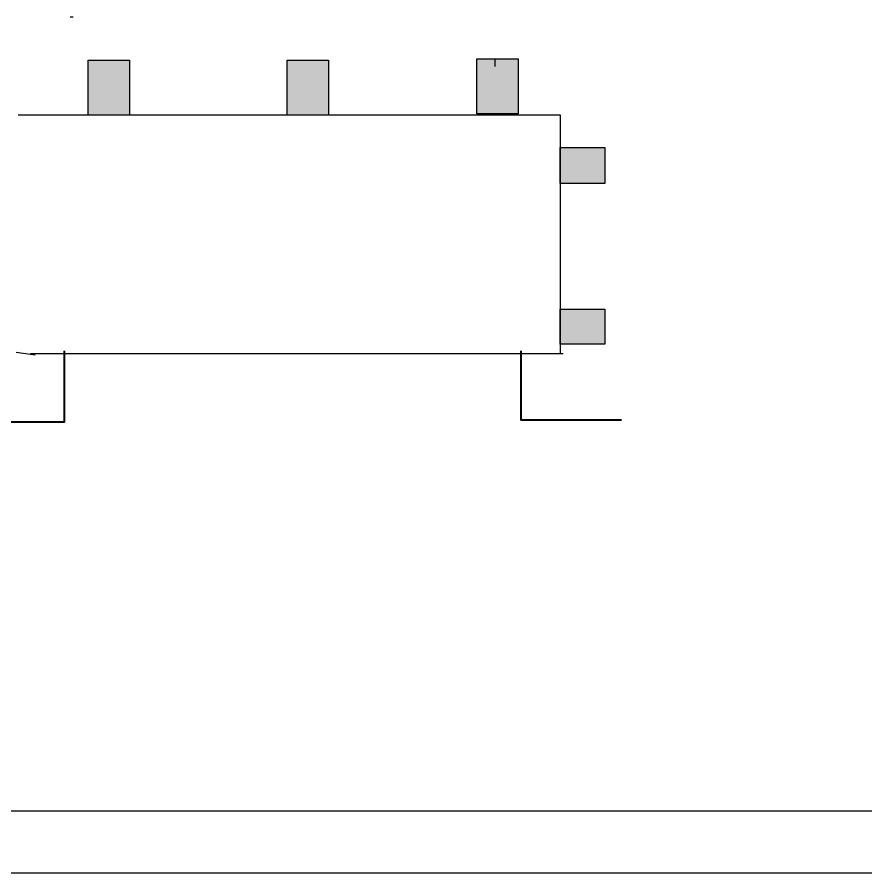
# Model space of a CAD drawing. Header units: millimetres. Extents: x 123.5 to 144.3, y 105.4 to 121.6.
# Drawn here: x 136.345 to 139.717, y 109.59 to 112.989 of the extents above; entities that cross this region are included whole.
import ezdxf

# ---------------------------------------------------------------- set-up
doc = ezdxf.new("R2010")
doc.units = ezdxf.units.MM
doc.layers.add('WIRENO', color=7, linetype='Continuous', true_color=0x000000)
doc.layers.add('WIRES', color=7, linetype='Continuous')

msp = doc.modelspace()

# ---------------------------------------------------------------- hatches: boundary and pattern name
h = msp.add_hatch(color=256)
h.dxf.hatch_style = 1
h.paths.add_polyline_path([(136.6264, 112.8188), (136.6264, 112.5995), (136.7907, 112.5995), (136.7907, 112.8188)])
h = msp.add_hatch(color=256)
h.dxf.hatch_style = 1
h.paths.add_polyline_path([(137.4176, 112.8188), (137.4176, 112.5995), (137.5819, 112.5995), (137.5819, 112.8188)])
h = msp.add_hatch(color=256)
h.dxf.hatch_style = 1
h.paths.add_polyline_path([(138.1714, 112.8242), (138.1714, 112.6048), (138.3357, 112.6048), (138.3357, 112.8242)])
at = {"layer": 'WIRENO'}
h = msp.add_hatch(color=256, dxfattribs=at)
h.dxf.hatch_style = 1
h.paths.add_polyline_path([(138.6798, 112.3281), (138.6798, 112.4709), (138.503, 112.4709), (138.503, 112.3281)])
h.paths.add_polyline_path([(138.503, 111.8297), (138.503, 111.6903), (138.6798, 111.6903), (138.6798, 111.8297)])

# ---------------------------------------------------------------- linework, layer by layer
for points in [[(136.6264, 112.5995), (136.6264, 112.8188), (136.7907, 112.8188), (136.7907, 112.5995)], [(137.4176, 112.5995), (137.4176, 112.8188), (137.5819, 112.8188), (137.5819, 112.5995)], [(138.1714, 112.6048), (138.1714, 112.8242), (138.3357, 112.8242), (138.3357, 112.6048)]]:
    msp.add_lwpolyline(points, close=True)
for p, q in [((136.3485, 112.6016), (138.4643, 112.6016)), ((138.503, 112.5995), (138.4586, 112.5995)), ((138.503, 111.6515), (138.503, 112.5995)), ((136.3406, 111.658), (136.4167, 111.6472)), ((136.3976, 111.6525), (138.5134, 111.6525))]:
    msp.add_line(p, q, dxfattribs=at)
for points in [[(138.5019, 112.4709), (138.6798, 112.4709), (138.6798, 112.3281), (138.5019, 112.3281)], [(138.5019, 111.8297), (138.6798, 111.8297), (138.6798, 111.6903), (138.5019, 111.6903)]]:
    msp.add_lwpolyline(points, close=True, dxfattribs=at)
at = {"layer": 'WIRENO', "lineweight": 40}
for points in [[(136.5312, 111.6637), (136.5312, 111.381), (136.1233, 111.381)], [(138.3457, 111.6637), (138.3457, 111.3894), (138.7453, 111.3894)]]:
    msp.add_lwpolyline(points, dxfattribs=at)
at = {"layer": 'WIRES'}
for p, q in [((136.5666, 112.9895), (136.5555, 112.9895)), ((138.243, 112.8216), (138.243, 112.7936)), ((141.0887, 109.8345), (131.8334, 109.8345)), ((131.6414, 109.5899), (141.4193, 109.5899))]:
    msp.add_line(p, q, dxfattribs=at)

doc.saveas('drawing.dxf')
